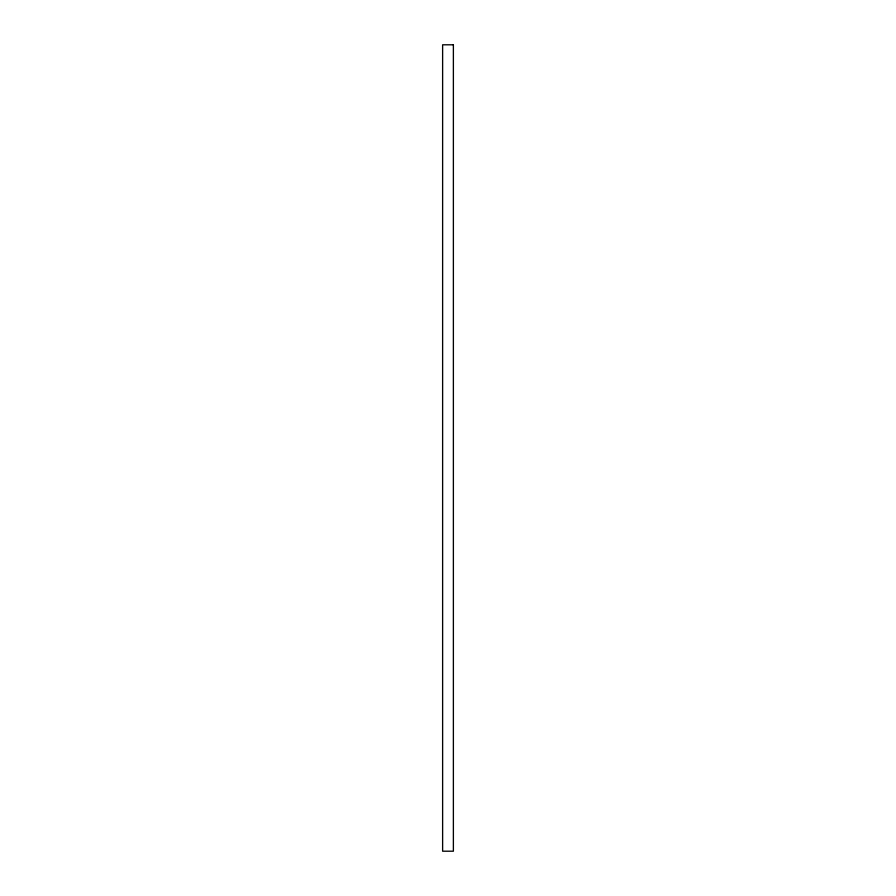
<?xml version="1.0" encoding="UTF-8"?>
<svg xmlns="http://www.w3.org/2000/svg" width="896" height="896" viewBox="0 0 896 896"><rect width="100%" height="100%" fill="white"/><g stroke="black" fill="none" stroke-linecap="round" stroke-linejoin="round"><path stroke-width="1.34" d="M453.376 44.8L442.624 44.8L442.624 851.2L453.376 851.2L453.376 44.8"/></g></svg>
